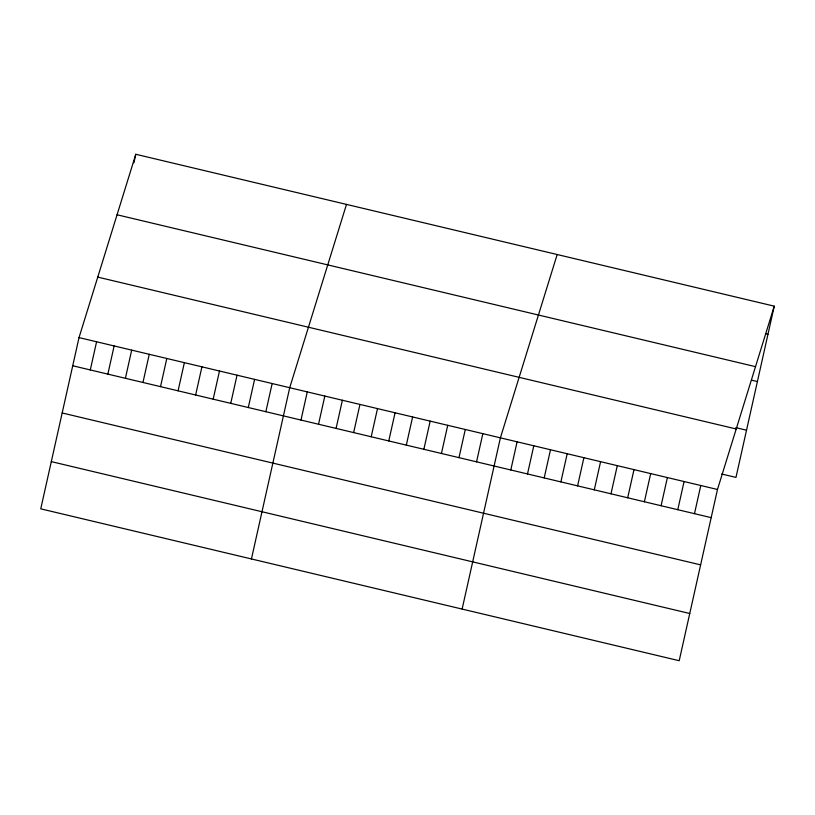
<?xml version="1.0" encoding="UTF-8"?>
<svg xmlns="http://www.w3.org/2000/svg" width="815" height="815" viewBox="0 0 815 815"><rect width="100%" height="100%" fill="white"/><g stroke="black" fill="none" stroke-linecap="round" stroke-linejoin="round"><path stroke-width="1.22" d="M79.024 337.593L40.75 508.835L679.201 660.721L717.475 489.479L774.25 306.165L135.799 154.28L79.024 337.593L717.475 489.479M133.884 162.857L135.799 154.28M90.292 369.939L96.588 341.77M107.845 374.116L114.141 345.947M125.398 378.292L131.694 350.124M142.961 382.469L149.257 354.301M160.514 386.646L166.81 358.478M178.078 390.823L184.373 362.655M195.631 395L201.926 366.832M213.184 399.177L219.48 371.008M230.747 403.354L237.043 375.185M248.3 407.531L254.596 379.362M265.863 411.707L272.159 383.539M251.438 558.958L289.712 387.716L346.487 204.402M300.98 420.061L307.275 391.893M318.533 424.238L324.828 396.07M336.086 428.415L342.382 400.247M353.649 432.592L359.945 404.423M371.202 436.769L377.498 408.6M388.765 440.946L395.061 412.777M406.318 445.122L412.614 416.954M423.871 449.299L430.167 421.131M441.435 453.476L447.73 425.308M458.988 457.653L465.284 429.485M476.551 461.83L482.847 433.662M462.125 609.08L500.4 437.838L557.175 254.525M510.801 469.98L517.097 441.812M527.499 473.953L533.794 445.785M544.196 477.926L550.492 449.758M560.893 481.899L567.189 453.731M577.591 485.872L583.886 457.704M594.288 489.846L600.584 461.677M610.985 493.819L617.291 465.65M627.693 497.792L633.989 469.623M644.39 501.765L650.686 473.596M661.087 505.738L667.383 477.57M677.785 509.711L684.08 481.543M694.482 513.684L700.778 485.516M774.25 306.165L735.976 477.407L721.662 474.004M765.57 333.773L767.954 334.333M117.065 214.773L755.515 366.658M751.44 380.126L757.4 381.552M735.792 427.641L746.53 430.198M97.759 277.1L736.21 428.985M72.729 365.762L711.179 517.647M62.174 412.971L700.625 564.866M51.304 461.616L689.755 613.512"/></g></svg>
